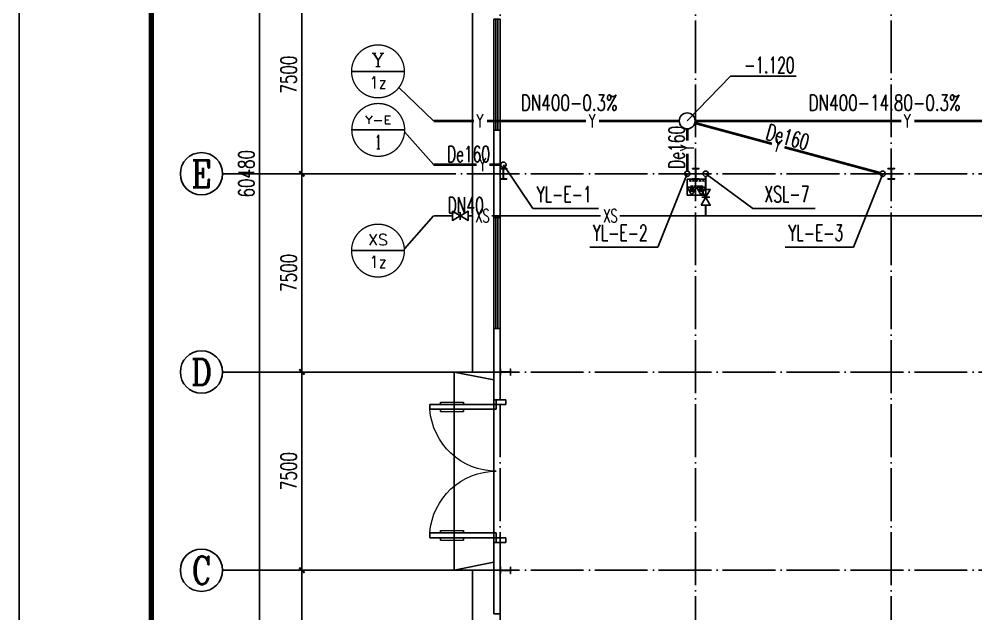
# Model space of a CAD drawing. Extents: x 12811826 to 27008858, y -1172757 to 50528.
# Drawn here: x 13328185 to 13364389, y -276293 to -253793 of the extents above; entities that cross this region are included whole.
import ezdxf
from ezdxf.enums import TextEntityAlignment as Align

# ---------------------------------------------------------------- set-up
doc = ezdxf.new("R2010")
doc.units = 0
doc.header["$LTSCALE"] = 1000
doc.header["$MEASUREMENT"] = 0
doc.linetypes.add('DOTE', pattern=[2.42, 2, -0.2, 0.02, -0.2])
for name, color, linetype in [('AXIS', 3, 'Continuous'), ('AXIS_TEXT', 7, 'Continuous'), ('COLUMN', 2, 'Continuous'), ('DIM_消防', 3, 'Continuous'), ('DIM_雨水', 3, 'Continuous'), ('DOTE', 8, 'DOTE'), ('EQUIP_消防', 7, 'Continuous'), ('PIPE-消防', 1, 'Continuous'), ('PIPE-雨水', 4, 'Continuous'), ('TEXT_消防', 7, 'Continuous'), ('TEXT_雨水', 7, 'Continuous'), ('TK', 4, 'Continuous'), ('TWT_LEAD', 3, 'Continuous'), ('TWT_TEXT', 7, 'Continuous'), ('VALVE_消防', 7, 'Continuous'), ('VPIPE-消防', 1, 'Continuous'), ('VPIPE-雨水', 4, 'Continuous'), ('WALL-PARAPET', 6, 'Continuous'), ('WELL_雨水', 4, 'Continuous'), ('WINDOW', 4, 'Continuous')]:
    doc.layers.add(name, color=color, linetype=linetype)
doc.styles.add('_TCH_AXIS', font='COMPLEX', dxfattribs={"bigfont": 'GBCBIG'})
doc.styles.add('_TCH_DIM', font='SIMPLEX', dxfattribs={"bigfont": 'GBCBIG'})
doc.styles.add('_TCH_DIM_T3', font='SIMPLEX', dxfattribs={"width": 0.705882, "bigfont": 'GBCBIG'})
doc.styles.add('_TWT_CIRCLE', font='COMPLEX', dxfattribs={"width": 1.1, "height": 3, "bigfont": 'HZTXT'})
doc.styles.add('_TWT_PIPEDN', font='SIMPLEX', dxfattribs={"width": 0.8, "height": 3, "bigfont": 'HZTXT'})
doc.styles.add('_TWT_PIPETEXT', font='COMPLEX', dxfattribs={"width": 0.8, "height": 2.5, "bigfont": 'HZTXT'})
doc.styles.add('_TWT_SERIAL', font='COMPLEX', dxfattribs={"width": 0.8, "height": 3, "bigfont": 'HZTXT'})
doc.styles.add('COMPLEX', font='COMPLEX')
doc.dimstyles.new('_TCH_ARCH&&200', dxfattribs={"dimtxt": 595, "dimasz": 200, "dimexe": 500, "dimexo": 600, "dimgap": 200, "dimtad": 1, "dimdec": 0, "dimzin": 0, "dimdsep": 46, "dimtxsty": '_TCH_DIM_T3', "dimblk": 'ARCHTICK', "dimcen": 0.09, "dimclrt": 7, "dimazin": 2, "dimtfac": 1, "dimtdec": 0, "dimtix": 1, "dimtmove": 2, "dimatfit": 3, "dimfxl": 0, "dimtolj": 1, "dimtzin": 0, "dimarcsym": 0})

# ---------------------------------------------------------------- blocks, each defined once
blk = doc.blocks.new('A$C797E1D2B')
at = {"layer": 'COLUMN'}
h = blk.add_hatch(color=256, dxfattribs=at)
h.paths.add_polyline_path([(125, 400), (250, 400), (250, 388), (130, 388), (130, 200), (125, 200)])
h.paths.add_polyline_path([(0, 400), (125, 400), (125, 200), (120, 200), (120, 388), (0, 388)])
h.paths.add_polyline_path([(0, 12), (120, 12), (120, 200), (125, 200), (125, 0), (0, 0)])
h.paths.add_polyline_path([(125, 200), (130, 200), (130, 12), (250, 12), (250, 0), (125, 0)])
blk.add_lwpolyline([(250, 0), (250, 12), (130, 12), (130, 388), (250, 388), (250, 400), (0, 400), (0, 388), (120, 388), (120, 12), (0, 12), (0, 0)], close=True, dxfattribs=at)
blk = doc.blocks.new('_AXISO')
blk.add_circle((0, 0), 0.5)
at = {"layer": 'AXIS_TEXT', "style": 'COMPLEX', "width": 1.041667}
blk.add_attdef('A', text='', height=0.56, dxfattribs=at).set_placement((-0.25, -0.28), (0.25, -0.28), align=Align.FIT)
blk = doc.blocks.new('消防软管卷盘')
blk.add_lwpolyline([(4963954, 151899), (4963954, 150312), (4964641, 150312), (4964641, 151899)], close=True)
for points, const_width in [([(4964134, 151704), (4964482, 151704)], 1), ([(4964134, 151566), (4964482, 151566)], 1), ([(4964134, 151428), (4964482, 151428)], 1), ([(4964134, 151290), (4964482, 151290)], 1), ([(4964134, 151152), (4964482, 151152)], 1), ([(4964134, 151014), (4964482, 151014)], 0.1), ([(4964134, 150876), (4964482, 150876)], 1), ([(4964134, 150738), (4964482, 150738)], 1), ([(4964150, 150600), (4964499, 150600)], 1), ([(4964150, 150462), (4964499, 150462)], 1)]:
    blk.add_lwpolyline(points, dxfattribs=dict(const_width=const_width))
for centre, start, end in [((4964134, 151636), 90, 270), ((4964134, 151360), 90, 270), ((4964134, 151084), 90, 270), ((4964482, 151498), 270, 90), ((4964482, 151222), 270, 90), ((4964134, 150808), 90, 270), ((4964150, 150532), 90, 270), ((4964482, 150946), 270, 90), ((4964499, 150670), 270, 90)]:
    blk.add_arc(centre, 69, start, end)
blk = doc.blocks.new('$TwtSys$00000546')
h = blk.add_hatch()
h.set_pattern_fill('ANSI31', color=256, scale=200, style=0)
h.set_pattern_definition([(45, (-38543.802, -6670.83), (-17.67767, 17.67767), [])])
h.paths.add_polyline_path([(-65, 174), (65, 174), (65, 44), (-65, 44)])
for points in [[(0, 344), (-198, 0), (198, 0)], [(-65, 174), (65, 174), (65, 44), (-65, 44)]]:
    blk.add_lwpolyline(points, close=True)
blk = doc.blocks.new('92623')
blk.add_lwpolyline([(8910066, 83014), (8909273, 83014), (8909273, 82670), (8910066, 82670)], close=True)
at = {"xscale": -0.5, "yscale": 0.5, "zscale": 0.5, "rotation": 89.99999999998747}
blk.add_blockref('消防软管卷盘', (8985223, 2565334), dxfattribs=at)
at = {"layer": 'EQUIP_消防', "color": 8, "rotation": 180}
for p in [(8909471, 83014), (8909868, 83014)]:
    blk.add_blockref('$TwtSys$00000546', p, dxfattribs=at)
blk = doc.blocks.new('GeYuanFrame_14875563', base_point=(20.09, 4.53))
at = {"layer": 'TK'}
blk.add_lwpolyline([(20.09, 4.53), (20.09, 598.53), (1071.09, 598.53), (1071.09, 4.53)], close=True, dxfattribs=at)
at = {"layer": 'TK', "const_width": 1}
blk.add_lwpolyline([(45.09, 588.53), (1061.09, 588.53), (1061.09, 14.53), (45.09, 14.53)], close=True, dxfattribs=at)
blk = doc.blocks.new('$DorLib2D$00000011')
for p, q in [((-0.4667, 0.4709), (-0.4667, -0.0625)), ((-0.4667, 0.4709), (-0.4333, 0.4709)), ((-0.4333, 0.4709), (-0.4333, 0.0042)), ((0.4333, 0.4709), (0.4333, 0.0042)), ((0.4667, 0.4709), (0.4333, 0.4709)), ((0.4667, 0.4709), (0.4667, -0.0625)), ((-0.4833, 0.3962), (-0.4667, 0.3962)), ((-0.4167, 0.3962), (-0.4333, 0.3962)), ((0.4167, 0.3962), (0.4333, 0.3962)), ((0.4833, 0.3962), (0.4667, 0.3962)), ((-0.4833, 0.2346), (-0.4667, 0.2346)), ((-0.4167, 0.2346), (-0.4333, 0.2346)), ((0.4167, 0.2346), (0.4333, 0.2346)), ((0.4833, 0.2346), (0.4667, 0.2346)), ((-0.5, 0.0042), (-0.4333, 0.0042)), ((-0.5, 0.0042), (-0.5, -0.0625)), ((0.5, 0.0042), (0.4333, 0.0042)), ((0.5, 0.0042), (0.5, -0.0625)), ((-0.5, -0.0625), (-0.4667, -0.0625)), ((0.5, -0.0625), (0.4667, -0.0625))]:
    blk.add_line(p, q)
at = {"lineweight": 13}
for p, q in [((-0.4833, 0.3962), (-0.4833, 0.2346)), ((-0.4167, 0.3962), (-0.4167, 0.2346)), ((0.4167, 0.3962), (0.4167, 0.2346)), ((0.4833, 0.3962), (0.4833, 0.2346))]:
    blk.add_line(p, q, dxfattribs=at)
for centre, start, end in [((-0.4667, 0.0042), 0, 85.90396), ((0.4667, 0.0042), 94.09604, 180)]:
    blk.add_arc(centre, 0.4667, start, end, dxfattribs=at)
blk = doc.blocks.new('_ArchTick')
at = {"color": 0, "linetype": 'ByBlock', "const_width": 0.4}
blk.add_lwpolyline([(-0.5, -0.5), (0.5, 0.5)], dxfattribs=at)
blk = doc.blocks.new('*D160')
at = {"layer": 'AXIS', "color": 0, "lineweight": -2}
for p, q in [((13343285, -229403), (13336785, -229403)), ((13337285, -289883), (13337285, -229403)), ((13343285, -289883), (13336785, -289883))]:
    blk.add_line(p, q, dxfattribs=at)
at = {"layer": 'Defpoints', "color": 0}
for p in [(13337285, -229403), (13343885, -229403), (13343885, -289883)]:
    blk.add_point(p, dxfattribs=at)
at = {"layer": 'AXIS', "color": 0, "lineweight": -2, "xscale": 200, "yscale": 200, "zscale": 200}
for p, rotation in [((13337285, -229403), 90), ((13337285, -289883), 270)]:
    blk.add_blockref('_ArchTick', p, dxfattribs=dict(at, rotation=rotation))
at = {"layer": 'AXIS', "color": 7, "insert": (13336787, -259643), "char_height": 595, "attachment_point": 5, "rotation": 90, "style": '_TCH_DIM_T3'}
blk.add_mtext('\\A1;60480', dxfattribs=at)
blk = doc.blocks.new('*D164')
at = {"layer": 'AXIS', "color": 0, "lineweight": -2}
for p, q in [((13343285, -274643), (13338385, -274643)), ((13338885, -282143), (13338885, -274643)), ((13343285, -282143), (13338385, -282143))]:
    blk.add_line(p, q, dxfattribs=at)
at = {"layer": 'Defpoints', "color": 0}
for p in [(13338885, -274643), (13343885, -274643), (13343885, -282143)]:
    blk.add_point(p, dxfattribs=at)
at = {"layer": 'AXIS', "color": 0, "lineweight": -2, "xscale": 200, "yscale": 200, "zscale": 200}
for p, rotation in [((13338885, -274643), 90), ((13338885, -282143), 270)]:
    blk.add_blockref('_ArchTick', p, dxfattribs=dict(at, rotation=rotation))
at = {"layer": 'AXIS', "color": 7, "insert": (13338387, -278393), "char_height": 595, "attachment_point": 5, "rotation": 90, "style": '_TCH_DIM_T3'}
blk.add_mtext('\\A1;7500', dxfattribs=at)
blk = doc.blocks.new('*D165')
at = {"layer": 'AXIS', "color": 0, "lineweight": -2}
for p, q in [((13343285, -267143), (13338385, -267143)), ((13338885, -274643), (13338885, -267143)), ((13343285, -274643), (13338385, -274643))]:
    blk.add_line(p, q, dxfattribs=at)
at = {"layer": 'Defpoints', "color": 0}
for p in [(13338885, -267143), (13343885, -267143), (13343885, -274643)]:
    blk.add_point(p, dxfattribs=at)
at = {"layer": 'AXIS', "color": 0, "lineweight": -2, "xscale": 200, "yscale": 200, "zscale": 200}
for p, rotation in [((13338885, -267143), 90), ((13338885, -274643), 270)]:
    blk.add_blockref('_ArchTick', p, dxfattribs=dict(at, rotation=rotation))
at = {"layer": 'AXIS', "color": 7, "insert": (13338387, -270893), "char_height": 595, "attachment_point": 5, "rotation": 90, "style": '_TCH_DIM_T3'}
blk.add_mtext('\\A1;7500', dxfattribs=at)
blk = doc.blocks.new('*D166')
at = {"layer": 'AXIS', "color": 0, "lineweight": -2}
for p, q in [((13343285, -259643), (13338385, -259643)), ((13338885, -267143), (13338885, -259643)), ((13343285, -267143), (13338385, -267143))]:
    blk.add_line(p, q, dxfattribs=at)
at = {"layer": 'Defpoints', "color": 0}
for p in [(13338885, -259643), (13343885, -259643), (13343885, -267143)]:
    blk.add_point(p, dxfattribs=at)
at = {"layer": 'AXIS', "color": 0, "lineweight": -2, "xscale": 200, "yscale": 200, "zscale": 200}
for p, rotation in [((13338885, -259643), 90), ((13338885, -267143), 270)]:
    blk.add_blockref('_ArchTick', p, dxfattribs=dict(at, rotation=rotation))
at = {"layer": 'AXIS', "color": 7, "insert": (13338387, -263393), "char_height": 595, "attachment_point": 5, "rotation": 90, "style": '_TCH_DIM_T3'}
blk.add_mtext('\\A1;7500', dxfattribs=at)
blk = doc.blocks.new('*D167')
at = {"layer": 'AXIS', "color": 0, "lineweight": -2}
for p, q in [((13343285, -252143), (13338385, -252143)), ((13338885, -259643), (13338885, -252143)), ((13343285, -259643), (13338385, -259643))]:
    blk.add_line(p, q, dxfattribs=at)
at = {"layer": 'Defpoints', "color": 0}
for p in [(13338885, -252143), (13343885, -252143), (13343885, -259643)]:
    blk.add_point(p, dxfattribs=at)
at = {"layer": 'AXIS', "color": 0, "lineweight": -2, "xscale": 200, "yscale": 200, "zscale": 200}
for p, rotation in [((13338885, -252143), 90), ((13338885, -259643), 270)]:
    blk.add_blockref('_ArchTick', p, dxfattribs=dict(at, rotation=rotation))
at = {"layer": 'AXIS', "color": 7, "insert": (13338387, -255893), "char_height": 595, "attachment_point": 5, "rotation": 90, "style": '_TCH_DIM_T3'}
blk.add_mtext('\\A1;7500', dxfattribs=at)
blk = doc.blocks.new('$TCHSYS$WIN2D')
for p, q in [((-0.5, 0.5), (0.5, 0.5)), ((-0.5, 0.5), (-0.5, -0.5)), ((0.5, 0.5), (0.5, -0.5)), ((0.5, 0.1667), (-0.5, 0.1667)), ((0.5, -0.1667), (-0.5, -0.1667)), ((-0.5, -0.5), (0.5, -0.5))]:
    blk.add_line(p, q)
blk = doc.blocks.new('$TWTSYS$00000187')
blk.add_circle((0, 0, 0), 0.5)
blk = doc.blocks.new('$VALVE$00000296')
for points in [[(-125, 72), (-125, -72), (125, 72), (125, -72), (-125, 72)], [(0, 60), (0, -64)]]:
    blk.add_lwpolyline(points)
for p in [(-125, 0), (125, 0)]:
    blk.add_point(p)

msp = doc.modelspace()

# ---------------------------------------------------------------- linework, layer by layer
at = {"color": 8, "ltscale": 0.5}
for p, q in [((13344644.8, -267143.1), (13346144.8, -267443.1)), ((13346144.8, -274343.1), (13344644.8, -274643.1))]:
    msp.add_line(p, q, dxfattribs=at)
for points in [[(13345344.8, -267143.1), (13345344.8, -252143.1)], [(13346144.8, -274643.1), (13344644.8, -274643.1), (13344644.8, -267143.1), (13346144.8, -267143.1)], [(13368584.8, -290683.1), (13345344.8, -290683.1), (13345344.8, -274643.1)]]:
    msp.add_lwpolyline(points, dxfattribs=at)
at = {"layer": 'AXIS'}
for p, q in [((13343884.8, -259643.1), (13335884.8, -259643.1)), ((13343884.8, -267143.1), (13335884.8, -267143.1)), ((13343884.8, -274643.1), (13335884.8, -274643.1))]:
    msp.add_line(p, q, dxfattribs=at)
at = {"layer": 'DIM_消防'}
for p, q in [((13342764.2, -255769.5), (13340764.2, -255769.5)), ((13343868.9, -257643.1), (13342553.2, -256383.9)), ((13342772.8, -257983.4), (13340772.8, -257983.4)), ((13343877.6, -259299.4), (13342770.2, -258055.3)), ((13343868.9, -261234.2), (13342761.6, -262478.3)), ((13342764.2, -262550.2), (13340764.2, -262550.2))]:
    msp.add_line(p, q, dxfattribs=at)
at = {"layer": 'DIM_消防', "color": 3}
for p, q in [((13354164, -259643.1), (13355943, -260954.8)), ((13355943, -260954.8), (13358306.1, -260954.8))]:
    msp.add_line(p, q, dxfattribs=at)
at = {"layer": 'DIM_消防', "const_width": 50}
for points in [[(13342764.2, -255769.5, 1), (13340764.2, -255769.5, 1)], [(13342772.8, -257983.4, 1), (13340772.8, -257983.4, 1)], [(13342764.2, -262550.2, 1), (13340764.2, -262550.2, 1)]]:
    msp.add_lwpolyline(points, format="xyb", close=True, dxfattribs=at)
at = {"layer": 'DIM_雨水'}
for p, q in [((13346510.2, -259299.4), (13347620.3, -260963.4)), ((13353465.3, -259643.1), (13352355.2, -262420.2)), ((13360865.3, -259643.1, 3000), (13359755.2, -262420.2, 3000)), ((13347620.3, -260963.4), (13350108.4, -260963.4)), ((13352355.2, -262420.2), (13349777.2, -262420.2)), ((13359755.2, -262420.2, 3000), (13357177.2, -262420.2, 3000))]:
    msp.add_line(p, q, dxfattribs=at)
at = {"layer": 'DOTE'}
for p, q in [((13346384.8, -292143.1), (13346384.8, -227143.1)), ((13353784.8, -292143.1), (13353784.8, -227143.1)), ((13361184.8, -292143.1), (13361184.8, -227143.1)), ((13511684.8, -259643.1), (13343884.8, -259643.1)), ((13511684.8, -267143.1), (13343884.8, -267143.1)), ((13511684.8, -274643.1), (13343884.8, -274643.1))]:
    msp.add_line(p, q, dxfattribs=at)
at = {"layer": 'PIPE-消防', "linetype": 'Continuous', "const_width": 70}
for points in [[(13354164, -259743.1), (13354164, -260234.5)], [(13354164, -260834.5), (13354164, -261234.2)], [(13343868.9, -261234.2), (13344578.7, -261234.2)], [(13345178.7, -261234.2), (13345344.4, -261234.2)], [(13346062.5, -261234.2), (13350187.6, -261234.2)], [(13350905.7, -261234.2), (13354164, -261234.2)], [(13354164, -261234.2), (13369487.4, -261234.2)]]:
    msp.add_lwpolyline(points, dxfattribs=at)
at = {"layer": 'PIPE-雨水', "linetype": 'Continuous', "const_width": 100}
for points in [[(13345395.4, -257643.1), (13343868.9, -257643.1)], [(13349641.4, -257643.1), (13345884.9, -257643.1)], [(13353165.3, -257643.1), (13350130.9, -257643.1)], [(13353754.9, -257721.3), (13356672.3, -258509.8)], [(13361565.9, -257643.1), (13353765.3, -257643.1)], [(13367965.3, -257643.1), (13362055.4, -257643.1)], [(13357144.9, -258637.5), (13360768.8, -259617)], [(13345493.2, -259299.4), (13343868.9, -259299.4)], [(13346410.2, -259299.4), (13345982.7, -259299.4)]]:
    msp.add_lwpolyline(points, dxfattribs=at)
at = {"layer": 'PIPE-雨水', "linetype": 'Continuous', "ltscale": 2, "const_width": 100}
for points in [[(13353465.3, -258390.7), (13353465.3, -257943.1)], [(13353465.3, -259543.1), (13353465.3, -258880.2)]]:
    msp.add_lwpolyline(points, dxfattribs=at)
at = {"layer": 'TWT_LEAD'}
for p, q in [((13353465.3, -257643.1), (13355103.9, -255951.4)), ((13355103.9, -255951.4), (13357585.8, -255951.4))]:
    msp.add_line(p, q, dxfattribs=at)
at = {"layer": 'VPIPE-消防', "linetype": 'Continuous'}
msp.add_circle((13354164, -259643.1), 100, dxfattribs=at)
at = {"layer": 'VPIPE-雨水', "linetype": 'Continuous'}
for centre in [(13346510.2, -259299.4), (13353465.3, -259643.1), (13360865.3, -259643.1)]:
    msp.add_circle(centre, 100, dxfattribs=at)
at = {"layer": 'WALL-PARAPET'}
for p, q in [((13346144.8, -257993.1), (13346144.8, -261293.1)), ((13346384.8, -257993.1), (13346144.8, -257993.1)), ((13346384.8, -261293.1), (13346384.8, -257993.1)), ((13346144.8, -261293.1), (13346384.8, -261293.1)), ((13346144.8, -265493.1), (13346144.8, -268193.1)), ((13346384.8, -265493.1), (13346144.8, -265493.1)), ((13346384.8, -268193.1), (13346384.8, -265493.1)), ((13346144.8, -268193.1), (13346384.8, -268193.1)), ((13346144.8, -273593.1), (13346144.8, -276293.1)), ((13346384.8, -273593.1), (13346144.8, -273593.1)), ((13346384.8, -276293.1), (13346384.8, -273593.1)), ((13346144.8, -276293.1), (13346384.8, -276293.1))]:
    msp.add_line(p, q, dxfattribs=at)
at = {"layer": 'WINDOW'}
msp.add_line((13346144.8, -268193.1), (13346144.8, -273593.1), dxfattribs=at)

# ---------------------------------------------------------------- block references
at = {"color": 8, "xscale": 200, "yscale": 200, "zscale": 200}
msp.add_blockref('GeYuanFrame_14875563', (13328184.8, -319043.1), dxfattribs=at)
for p, rotation in [((13346634.9, -259443.1), 180), ((13353909.9, -259443.1), 180), ((13361309.9, -259443.1), 180), ((13346784.8, -267268.1), 89.99999999999999), ((13346784.8, -274768.1), 89.99999999999999)]:
    msp.add_blockref('A$C797E1D2B', p, dxfattribs=dict(rotation=rotation))
at = {"xscale": 0.882, "yscale": 0.882, "zscale": 0.882}
msp.add_blockref('92623', (5495487.9, -333372.4), dxfattribs=at)
at = {"layer": 'AXIS'}
ref = msp.add_blockref('_AXISO', (13335084.8, -259643.1), dxfattribs=dict(at, xscale=1600, yscale=1600, zscale=1600))
ref.add_attrib('A', 'E', dxfattribs={"layer": 'AXIS_TEXT', "ltscale": 0.5, "height": 1018.2, "style": '_TCH_AXIS'}).set_placement((13334697, -260152.1), (13335472.7, -260152.1), align=Align.FIT)
ref = msp.add_blockref('_AXISO', (13335084.8, -267143.1), dxfattribs=dict(at, xscale=1600, yscale=1600, zscale=1600))
ref.add_attrib('A', 'D', dxfattribs={"layer": 'AXIS_TEXT', "ltscale": 0.5, "height": 994.9, "style": '_TCH_AXIS'}).set_placement((13334682.2, -267640.5), (13335487.5, -267640.5), align=Align.FIT)
ref = msp.add_blockref('_AXISO', (13335084.8, -274643.1), dxfattribs=dict(at, xscale=1600, yscale=1600, zscale=1600))
ref.add_attrib('A', 'C', dxfattribs={"layer": 'AXIS_TEXT', "ltscale": 0.5, "height": 1041.6, "style": '_TCH_AXIS'}).set_placement((13334712.9, -275163.9), (13335456.8, -275163.9), align=Align.FIT)
at = {"layer": 'VALVE_消防', "xscale": -2.4, "yscale": -2.4, "zscale": 2.4, "rotation": 270}
msp.add_blockref('$VALVE$00000296', (13354164, -260534.5), dxfattribs=at)
at = {"layer": 'VALVE_消防', "xscale": 2.4, "yscale": 2.4, "zscale": 2.4}
msp.add_blockref('$VALVE$00000296', (13344878.7, -261234.2), dxfattribs=at)
at = {"layer": 'WELL_雨水', "xscale": 600, "yscale": 600, "zscale": 600, "rotation": 180}
msp.add_blockref('$TWTSYS$00000187', (13353465.3, -257643.1), dxfattribs=at)
at = {"layer": 'WINDOW', "rotation": 270}
for name, p, xscale, yscale, zscale in [('$TCHSYS$WIN2D', (13346264.8, -255893.1), -4200, 240, -4200), ('$TCHSYS$WIN2D', (13346264.8, -263393.1), -4200, 240, -4200), ('$DorLib2D$00000011', (13346264.8, -270893.1), 5400, -5400, 5400)]:
    msp.add_blockref(name, p, dxfattribs=dict(at, xscale=xscale, yscale=yscale, zscale=zscale))

# ---------------------------------------------------------------- texts
at = {"layer": 'DIM_消防', "color": 7, "style": '_TWT_CIRCLE'}
for s, height, p, p2 in [('Y', 497, (13341516.9, -255580.7), (13342011.5, -255580.7)), ('1z', 458.82, (13341439.7, -256423.2), (13342088.6, -256423.2)), ('Y-E', 302.56, (13341273.6, -257757.8), (13342272, -257757.8)), ('1', 533.3, (13341647.1, -258700.2), (13341898.5, -258700.2)), ('XS', 423.95, (13341386.6, -262349.4), (13342141.7, -262349.4)), ('1z', 458.82, (13341439.7, -263203.9), (13342088.6, -263203.9))]:
    msp.add_text(s, height=height, dxfattribs=at).set_placement(p, p2, align=Align.FIT)
at = {"layer": 'TEXT_消防', "linetype": 'Continuous', "style": '_TWT_PIPEDN', "width": 0.64}
msp.add_text('DN40', height=600, dxfattribs=at).set_placement((13344401.1, -261134.2))
at = {"layer": 'TEXT_消防', "style": '_TWT_PIPETEXT', "width": 0.64}
for p in [(13345444.4, -261484.2), (13350287.6, -261484.2)]:
    msp.add_text('XS', height=500, dxfattribs=at).set_placement(p)
at = {"layer": 'TEXT_雨水', "style": '_TWT_PIPETEXT', "width": 0.64}
for p in [(13345495.4, -257893.1), (13349741.4, -257893.1), (13361665.9, -257893.1), (13345593.2, -259549.4)]:
    msp.add_text('Y', height=500, dxfattribs=at).set_placement(p)
at = {"layer": 'TEXT_雨水', "linetype": 'Continuous', "style": '_TWT_PIPEDN', "width": 0.64}
for rotation, p in [(90, (13353365.3, -259456.8)), (344.87599, (13356405.9, -258334.2))]:
    msp.add_text('De160', height=600, rotation=rotation, dxfattribs=at).set_placement(p)
at = {"layer": 'TEXT_雨水', "style": '_TWT_PIPETEXT', "width": 0.64}
for rotation, p in [(344.87599, (13356703.6, -258777.3)), (90, (13353715.3, -258780.2))]:
    msp.add_text('Y', height=500, rotation=rotation, dxfattribs=at).set_placement(p)
at = {"layer": 'TEXT_雨水', "linetype": 'Continuous', "style": '_TWT_PIPEDN', "width": 0.64}
msp.add_text('De160', height=600, dxfattribs=at).set_placement((13344375.8, -259199.4))
at = {"layer": 'TWT_TEXT'}
for s, height, style, width, p in [('-1.120', 600, '_TWT_SERIAL', 0.64, (13355618.9, -255831.4)), ('DN400-0.3%', 595, '_TCH_DIM', 0.705882, (13347172.8, -257255.3)), ('DN400-14.80-0.3%', 595, '_TCH_DIM', 0.705882, (13358064.8, -257255.3)), ('YL-E-1', 600, '_TWT_SERIAL', 0.64, (13347775.9, -260723.4)), ('XSL-7', 600, '_TWT_SERIAL', 0.64, (13356394.1, -260714.8)), ('YL-E-2', 600, '_TWT_SERIAL', 0.64, (13349897.2, -262180.2)), ('YL-E-3', 600, '_TWT_SERIAL', 0.64, (13357297.2, -262180.2, 3000))]:
    msp.add_text(s, height=height, dxfattribs=dict(at, style=style, width=width)).set_placement(p)

# ---------------------------------------------------------------- dimensions: what is measured, and where the dimension line sits
at = {"layer": 'AXIS'}
for p1, p2, distance, text, picture, middle in [((13343884.8, -289883.1), (13343884.8, -229403.1), 6600, '60480', '*D160', (13336787.3, -259643.1)), ((13343884.8, -259643.1), (13343884.8, -252143.1), 5000, '7500', '*D167', (13338387.3, -255893.1)), ((13343884.8, -267143.1), (13343884.8, -259643.1), 5000, '7500', '*D166', (13338387.3, -263393.1)), ((13343884.8, -274643.1), (13343884.8, -267143.1), 5000, '7500', '*D165', (13338387.3, -270893.1)), ((13343884.8, -282143.1), (13343884.8, -274643.1), 5000, '7500', '*D164', (13338387.3, -278393.1))]:
    dim = msp.add_aligned_dim(p1=p1, p2=p2, distance=distance, text=text, dimstyle='_TCH_ARCH&&200', dxfattribs=at)
    dim.commit()
    dim.dimension.update_dxf_attribs({"geometry": picture, "text_midpoint": middle})

doc.saveas('drawing.dxf')
